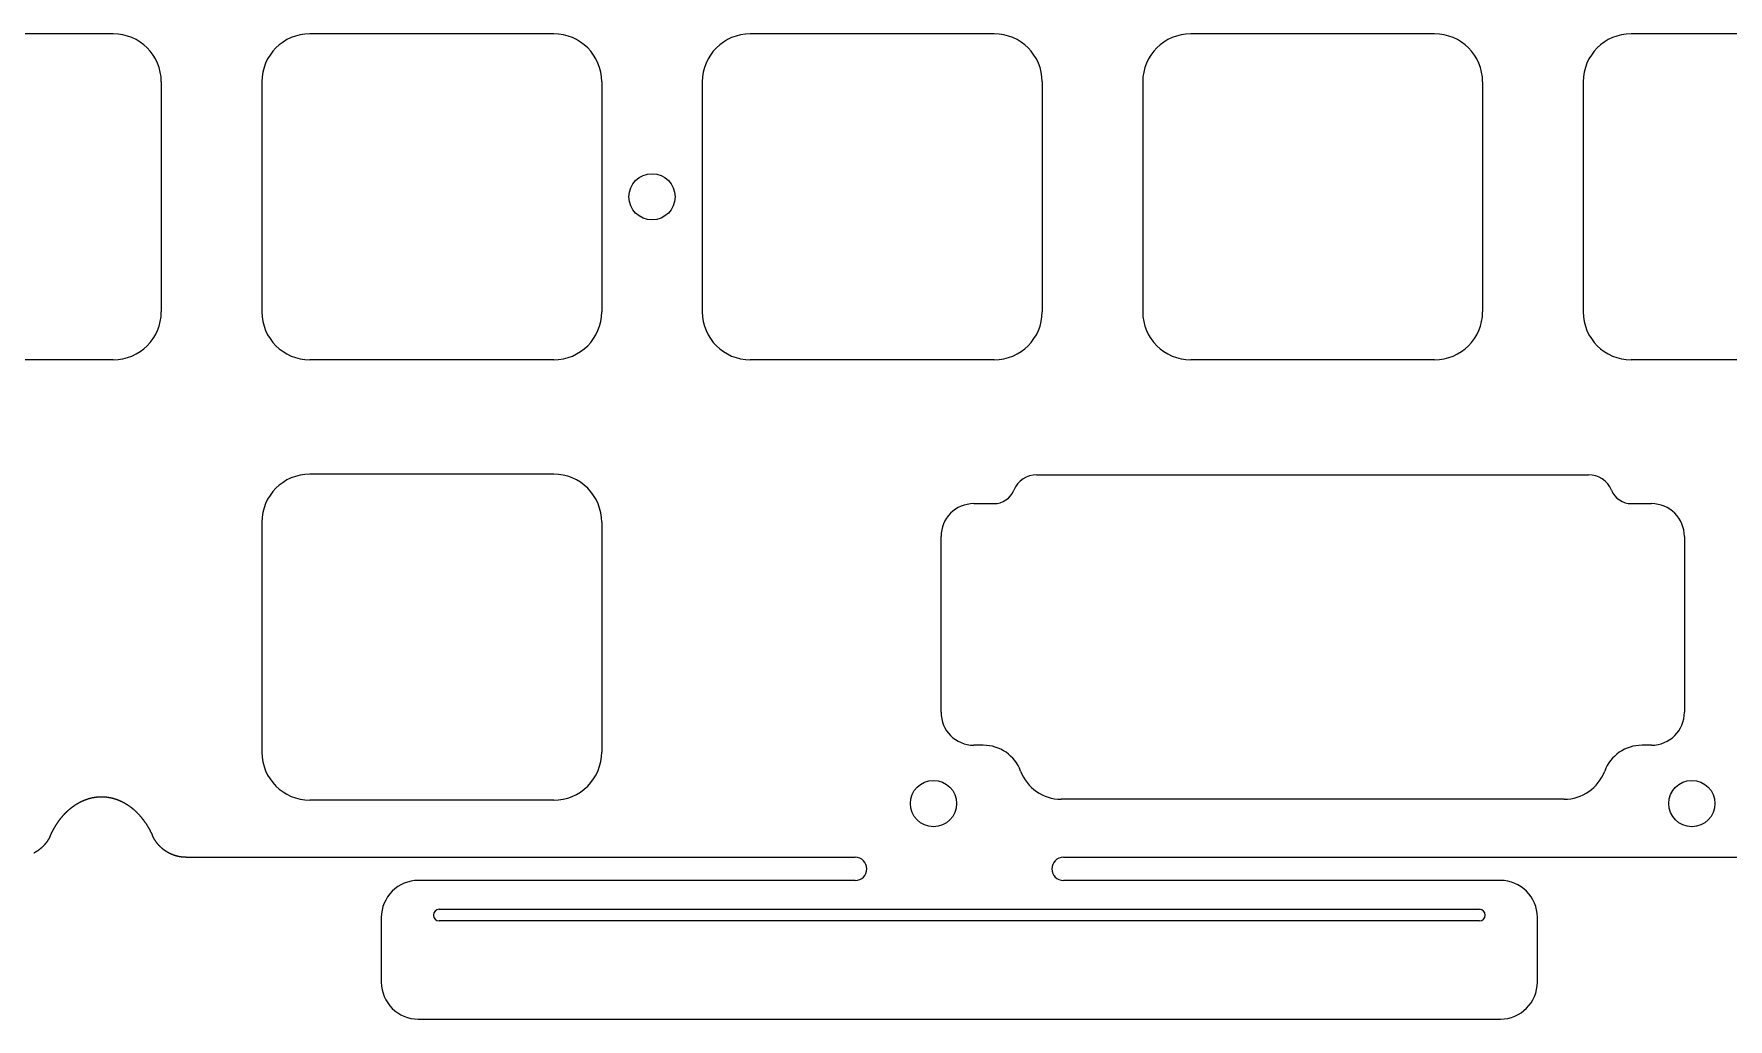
# Model space of a CAD drawing. Header units: millimetres. Extents: x -10 to 276, y -93 to 17.
# Drawn here: x 63.8 to 137, y -92.7 to -50.1 of the extents above; entities that cross this region are included whole.
import ezdxf

# ---------------------------------------------------------------- set-up
doc = ezdxf.new("R2010")
doc.units = ezdxf.units.MM
doc.layers.add('BLACK', color=7, linetype='CONTINUOUS')
doc.layers.add('Edge.Cuts', color=53, linetype='CONTINUOUS')

msp = doc.modelspace()

# ---------------------------------------------------------------- linework, layer by layer
at = {"layer": 'BLACK', "linetype": 'Continuous'}
for p, q in [((67.1875, -50.1), (56.6375, -50.1)), ((86.2375, -50.1), (75.6875, -50.1)), ((105.2875, -50.1), (94.7375, -50.1)), ((124.3375, -50.1), (113.7875, -50.1)), ((143.3875, -50.1), (132.8375, -50.1)), ((69.2625, -52.175), (69.2625, -62.125)), ((73.6125, -52.175), (73.6125, -62.125)), ((88.3125, -52.175), (88.3125, -62.125)), ((92.6625, -52.175), (92.6625, -62.125)), ((107.3625, -52.175), (107.3625, -62.125)), ((111.7125, -52.175), (111.7125, -62.125)), ((126.4125, -52.175), (126.4125, -62.125)), ((130.7625, -52.175), (130.7625, -62.125)), ((67.1875, -64.2), (56.6375, -64.2)), ((86.2375, -64.2), (75.6875, -64.2)), ((105.2875, -64.2), (94.7375, -64.2)), ((124.3375, -64.2), (113.7875, -64.2)), ((143.3875, -64.2), (132.8375, -64.2)), ((65.42447, -83.540159), (65.430125, -83.535933)), ((65.430125, -83.535933), (65.435789, -83.531724)), ((65.435789, -83.531724), (65.441457, -83.527539)), ((65.441457, -83.527539), (65.447133, -83.523372)), ((65.447133, -83.523372), (65.450361, -83.521013)), ((65.450361, -83.521013), (65.456035, -83.516886)), ((65.456035, -83.516886), (65.46172, -83.512776)), ((65.46172, -83.512776), (65.467406, -83.50869)), ((65.467406, -83.50869), (65.473102, -83.504622)), ((65.473102, -83.504622), (65.478799, -83.500577)), ((65.478799, -83.500577), (65.484506, -83.49655)), ((65.484506, -83.49655), (65.490214, -83.492547)), ((65.490214, -83.492547), (65.495932, -83.488561)), ((65.495932, -83.488561), (65.501651, -83.484599)), ((65.501651, -83.484599), (65.507379, -83.480654)), ((65.507379, -83.480654), (65.513109, -83.476734)), ((65.513109, -83.476734), (65.518848, -83.472831)), ((65.518848, -83.472831), (65.524587, -83.468952)), ((65.524587, -83.468952), (65.530337, -83.46509)), ((65.530337, -83.46509), (65.536086, -83.461253)), ((65.536086, -83.461253), (65.541846, -83.457432)), ((65.541846, -83.457432), (65.547605, -83.453636)), ((65.547605, -83.453636), (65.553375, -83.449857)), ((65.553375, -83.449857), (65.559144, -83.446102)), ((65.559144, -83.446102), (65.564924, -83.442365)), ((65.564924, -83.442365), (65.570703, -83.438652)), ((65.570703, -83.438652), (65.576492, -83.434956)), ((65.576492, -83.434956), (65.58228, -83.431284)), ((65.58228, -83.431284), (65.588079, -83.427629)), ((65.588079, -83.427629), (65.593877, -83.423999)), ((65.593877, -83.423999), (65.599685, -83.420386)), ((65.599685, -83.420386), (65.605492, -83.416797)), ((65.605492, -83.416797), (65.611309, -83.413225)), ((65.611309, -83.413225), (65.617125, -83.409678)), ((65.617125, -83.409678), (65.622951, -83.406148)), ((65.622951, -83.406148), (65.628776, -83.402642)), ((65.628776, -83.402642), (65.634611, -83.399153)), ((65.634611, -83.399153), (65.640445, -83.395688)), ((65.640445, -83.395688), (65.646288, -83.392241)), ((65.646288, -83.392241), (65.65213, -83.388818)), ((65.65213, -83.388818), (65.657982, -83.385412)), ((65.657982, -83.385412), (65.663833, -83.382031)), ((65.663833, -83.382031), (65.669694, -83.378666)), ((65.669694, -83.378666), (65.675553, -83.375326)), ((65.675553, -83.375326), (65.681421, -83.372003)), ((65.681421, -83.372003), (65.687289, -83.368704)), ((65.687289, -83.368704), (65.693166, -83.365423)), ((65.693166, -83.365423), (65.699041, -83.362165)), ((65.699041, -83.362165), (65.704926, -83.358925)), ((65.704926, -83.358925), (65.710809, -83.355709)), ((65.710809, -83.355709), (65.716702, -83.35251)), ((65.716702, -83.35251), (65.722593, -83.349335)), ((65.722593, -83.349335), (65.728493, -83.346178)), ((65.728493, -83.346178), (65.734392, -83.343045)), ((65.734392, -83.343045), (65.7403, -83.339929)), ((65.7403, -83.339929), (65.746206, -83.336836)), ((65.746206, -83.336836), (65.752121, -83.333762)), ((65.752121, -83.333762), (65.758035, -83.330711)), ((65.758035, -83.330711), (65.763958, -83.327678)), ((65.763958, -83.327678), (65.769879, -83.324668)), ((65.769879, -83.324668), (65.775809, -83.321676)), ((65.775809, -83.321676), (65.781737, -83.318708)), ((65.781737, -83.318708), (65.787674, -83.315757)), ((65.787674, -83.315757), (65.793609, -83.31283)), ((65.793609, -83.31283), (65.799553, -83.309921)), ((65.799553, -83.309921), (65.805495, -83.307034)), ((65.805495, -83.307034), (65.811446, -83.304166)), ((65.811446, -83.304166), (65.817395, -83.301321)), ((65.817395, -83.301321), (65.823353, -83.298495)), ((65.823353, -83.298495), (65.829309, -83.295691)), ((65.829309, -83.295691), (65.835273, -83.292905)), ((65.835273, -83.292905), (65.841235, -83.290142)), ((65.841235, -83.290142), (65.847206, -83.287398)), ((65.847206, -83.287398), (65.853175, -83.284676)), ((65.853175, -83.284676), (65.859152, -83.281973)), ((65.859152, -83.281973), (65.865128, -83.279292)), ((65.865128, -83.279292), (65.871111, -83.27663)), ((65.871111, -83.27663), (65.877093, -83.27399)), ((65.877093, -83.27399), (65.883083, -83.271369)), ((65.883083, -83.271369), (65.889071, -83.26877)), ((65.889071, -83.26877), (65.895067, -83.26619)), ((65.895067, -83.26619), (65.901061, -83.263632)), ((65.901061, -83.263632), (65.907063, -83.261093)), ((65.907063, -83.261093), (65.913063, -83.258576)), ((65.913063, -83.258576), (65.919071, -83.256078)), ((65.919071, -83.256078), (65.925077, -83.253602)), ((65.925077, -83.253602), (65.931091, -83.251144)), ((65.931091, -83.251144), (65.937103, -83.248709)), ((65.937103, -83.248709), (65.943123, -83.246293)), ((65.943123, -83.246293), (65.949141, -83.243899)), ((65.949141, -83.243899), (65.955166, -83.241523)), ((65.955166, -83.241523), (65.96119, -83.239169)), ((65.96119, -83.239169), (65.967221, -83.236835)), ((65.967221, -83.236835), (65.97325, -83.234522)), ((65.97325, -83.234522), (65.979287, -83.232228)), ((65.979287, -83.232228), (65.985322, -83.229956)), ((65.985322, -83.229956), (65.991364, -83.227703)), ((65.991364, -83.227703), (65.997404, -83.225471)), ((65.997404, -83.225471), (66.003452, -83.223259)), ((66.003452, -83.223259), (66.009497, -83.221068)), ((66.009497, -83.221068), (66.01555, -83.218896)), ((66.01555, -83.218896), (66.021601, -83.216746)), ((66.021601, -83.216746), (66.02766, -83.214615)), ((66.02766, -83.214615), (66.033716, -83.212506)), ((66.033716, -83.212506), (66.03978, -83.210415)), ((66.03978, -83.210415), (66.045841, -83.208346)), ((66.045841, -83.208346), (66.05191, -83.206296)), ((66.05191, -83.206296), (66.057977, -83.204268)), ((66.057977, -83.204268), (66.064051, -83.202259)), ((66.064051, -83.202259), (66.070122, -83.200271)), ((66.070122, -83.200271), (66.076201, -83.198302)), ((66.076201, -83.198302), (66.082278, -83.196354)), ((66.082278, -83.196354), (66.088362, -83.194426)), ((66.088362, -83.194426), (66.094444, -83.192519)), ((66.094444, -83.192519), (66.100533, -83.190631)), ((66.100533, -83.190631), (66.106619, -83.188765)), ((66.106619, -83.188765), (66.112713, -83.186917)), ((66.112713, -83.186917), (66.118805, -83.185091)), ((66.118805, -83.185091), (66.124903, -83.183283)), ((66.124903, -83.183283), (66.131, -83.181498)), ((66.131, -83.181498), (66.137103, -83.179731)), ((66.137103, -83.179731), (66.143204, -83.177985)), ((66.143204, -83.177985), (66.149312, -83.176259)), ((66.149312, -83.176259), (66.155418, -83.174554)), ((66.155418, -83.174554), (66.161531, -83.172867)), ((66.161531, -83.172867), (66.167642, -83.171202)), ((66.167642, -83.171202), (66.173759, -83.169556)), ((66.173759, -83.169556), (66.179875, -83.167931)), ((66.179875, -83.167931), (66.185997, -83.166326)), ((66.185997, -83.166326), (66.192117, -83.164741)), ((66.192117, -83.164741), (66.198243, -83.163176)), ((66.198243, -83.163176), (66.204368, -83.161631)), ((66.204368, -83.161631), (66.210499, -83.160106)), ((66.210499, -83.160106), (66.221377, -83.15745)), ((66.221377, -83.15745), (66.2275, -83.155984)), ((66.2275, -83.155984), (66.233625, -83.154538)), ((66.233625, -83.154538), (66.239751, -83.153112)), ((66.239751, -83.153112), (66.24588, -83.151706)), ((66.24588, -83.151706), (66.252009, -83.15032)), ((66.252009, -83.15032), (66.258141, -83.148955)), ((66.258141, -83.148955), (66.264273, -83.147609)), ((66.264273, -83.147609), (66.270408, -83.146284)), ((66.270408, -83.146284), (66.276544, -83.144979)), ((66.276544, -83.144979), (66.282682, -83.143694)), ((66.282682, -83.143694), (66.28882, -83.142429)), ((66.28882, -83.142429), (66.294961, -83.141184)), ((66.294961, -83.141184), (66.301103, -83.13996)), ((66.301103, -83.13996), (66.307246, -83.138755)), ((66.307246, -83.138755), (66.31339, -83.137571)), ((66.31339, -83.137571), (66.319537, -83.136406)), ((66.319537, -83.136406), (66.325683, -83.135262)), ((66.325683, -83.135262), (66.331832, -83.134138)), ((66.331832, -83.134138), (66.337982, -83.133034)), ((66.337982, -83.133034), (66.344133, -83.13195)), ((66.344133, -83.13195), (66.350285, -83.130887)), ((66.350285, -83.130887), (66.356439, -83.129843)), ((66.356439, -83.129843), (66.362593, -83.128819)), ((66.362593, -83.128819), (66.368749, -83.127816)), ((66.368749, -83.127816), (66.374906, -83.126832)), ((66.374906, -83.126832), (66.381064, -83.125869)), ((66.381064, -83.125869), (66.387223, -83.124926)), ((66.387223, -83.124926), (66.393383, -83.124002)), ((66.393383, -83.124002), (66.399544, -83.123099)), ((66.399544, -83.123099), (66.405706, -83.122216)), ((66.405706, -83.122216), (66.411869, -83.121353)), ((66.411869, -83.121353), (66.418034, -83.12051)), ((66.418034, -83.12051), (66.424198, -83.119687)), ((66.424198, -83.119687), (66.430364, -83.118885)), ((66.430364, -83.118885), (66.436531, -83.118102)), ((66.436531, -83.118102), (66.442699, -83.117339)), ((66.442699, -83.117339), (66.448867, -83.116597)), ((66.448867, -83.116597), (66.455037, -83.115874)), ((66.455037, -83.115874), (66.461207, -83.115171)), ((66.461207, -83.115171), (66.467378, -83.114489)), ((66.467378, -83.114489), (66.473549, -83.113826)), ((66.473549, -83.113826), (66.479722, -83.113184)), ((66.479722, -83.113184), (66.485895, -83.112561)), ((66.485895, -83.112561), (66.492069, -83.111959)), ((66.492069, -83.111959), (66.498243, -83.111377)), ((66.498243, -83.111377), (66.504418, -83.110814)), ((66.504418, -83.110814), (66.510593, -83.110272)), ((66.510593, -83.110272), (66.51677, -83.10975)), ((66.51677, -83.10975), (66.522946, -83.109248)), ((66.522946, -83.109248), (66.529124, -83.108765)), ((66.529124, -83.108765), (66.535301, -83.108303)), ((66.535301, -83.108303), (66.54148, -83.107861)), ((66.54148, -83.107861), (66.547659, -83.107439)), ((66.547659, -83.107439), (66.553838, -83.107037)), ((66.553838, -83.107037), (66.560017, -83.106655)), ((66.560017, -83.106655), (66.566198, -83.106293)), ((66.566198, -83.106293), (66.572378, -83.105951)), ((66.572378, -83.105951), (66.578559, -83.105628)), ((66.578559, -83.105628), (66.58474, -83.105326)), ((66.58474, -83.105326), (66.590922, -83.105044)), ((66.590922, -83.105044), (66.597103, -83.104782)), ((66.597103, -83.104782), (66.603285, -83.10454)), ((66.603285, -83.10454), (66.609468, -83.104318)), ((66.609468, -83.104318), (66.61565, -83.104116)), ((66.61565, -83.104116), (66.621833, -83.103934)), ((66.621833, -83.103934), (66.628016, -83.103772)), ((66.628016, -83.103772), (66.634199, -83.10363)), ((66.634199, -83.10363), (66.640382, -83.103508)), ((66.640382, -83.103508), (66.646565, -83.103406)), ((66.646565, -83.103406), (66.652749, -83.103324)), ((66.652749, -83.103324), (66.658932, -83.103262)), ((66.658932, -83.103262), (66.665116, -83.10322)), ((66.665116, -83.10322), (66.671299, -83.103198)), ((66.671299, -83.103198), (66.677483, -83.103196)), ((66.677483, -83.103196), (66.683666, -83.103214)), ((66.683666, -83.103214), (66.68985, -83.103252)), ((66.68985, -83.103252), (66.696033, -83.10331)), ((66.696033, -83.10331), (66.702216, -83.103389)), ((66.702216, -83.103389), (66.708399, -83.103487)), ((66.708399, -83.103487), (66.714582, -83.103605)), ((66.714582, -83.103605), (66.720765, -83.103743)), ((66.720765, -83.103743), (66.726948, -83.103901)), ((66.726948, -83.103901), (66.73313, -83.104079)), ((66.73313, -83.104079), (66.739313, -83.104277)), ((66.739313, -83.104277), (66.745495, -83.104495)), ((66.745495, -83.104495), (66.751677, -83.104733)), ((66.751677, -83.104733), (66.757858, -83.104991)), ((66.757858, -83.104991), (66.76404, -83.105269)), ((66.76404, -83.105269), (66.770221, -83.105567)), ((66.770221, -83.105567), (66.776401, -83.105885)), ((66.776401, -83.105885), (66.782581, -83.106224)), ((66.782581, -83.106224), (66.788761, -83.106582)), ((66.788761, -83.106582), (66.794941, -83.10696)), ((66.794941, -83.10696), (66.80112, -83.107358)), ((66.80112, -83.107358), (66.807298, -83.107776)), ((66.807298, -83.107776), (66.813476, -83.108214)), ((66.813476, -83.108214), (66.819654, -83.108673)), ((66.819654, -83.108673), (66.825831, -83.109151)), ((66.825831, -83.109151), (66.832007, -83.109649)), ((66.832007, -83.109649), (66.838183, -83.110167)), ((66.838183, -83.110167), (66.844359, -83.110706)), ((66.844359, -83.110706), (66.850534, -83.111264)), ((66.850534, -83.111264), (66.856708, -83.111842)), ((66.856708, -83.111842), (66.862881, -83.112441)), ((66.862881, -83.112441), (66.869054, -83.113059)), ((66.869054, -83.113059), (66.875226, -83.113698)), ((66.875226, -83.113698), (66.881397, -83.114356)), ((66.881397, -83.114356), (66.887568, -83.115035)), ((66.887568, -83.115035), (66.893738, -83.115733)), ((66.893738, -83.115733), (66.899907, -83.116452)), ((66.899907, -83.116452), (66.906076, -83.11719)), ((66.906076, -83.11719), (66.912243, -83.117949)), ((66.912243, -83.117949), (66.91841, -83.118728)), ((66.91841, -83.118728), (66.924576, -83.119527)), ((66.924576, -83.119527), (66.930741, -83.120346)), ((66.930741, -83.120346), (66.936905, -83.121185)), ((66.936905, -83.121185), (66.943068, -83.122044)), ((66.943068, -83.122044), (66.94923, -83.122923)), ((66.94923, -83.122923), (66.955392, -83.123822)), ((66.955392, -83.123822), (66.961552, -83.124741)), ((66.961552, -83.124741), (66.967711, -83.12568)), ((66.967711, -83.12568), (66.973869, -83.12664)), ((66.973869, -83.12664), (66.982942, -83.12809)), ((66.982942, -83.12809), (66.995253, -83.130128)), ((66.995253, -83.130128), (67.007559, -83.132247)), ((67.007559, -83.132247), (67.019857, -83.134445)), ((67.019857, -83.134445), (67.032149, -83.136723)), ((67.032149, -83.136723), (67.044435, -83.139082)), ((67.044435, -83.139082), (67.056714, -83.14152)), ((67.056714, -83.14152), (67.068986, -83.144039)), ((67.068986, -83.144039), (67.081251, -83.146638)), ((67.081251, -83.146638), (67.093509, -83.149317)), ((67.093509, -83.149317), (67.105761, -83.152076)), ((67.105761, -83.152076), (67.118004, -83.154916)), ((67.118004, -83.154916), (67.130241, -83.157836)), ((67.130241, -83.157836), (67.14247, -83.160836)), ((67.14247, -83.160836), (67.154692, -83.163917)), ((67.154692, -83.163917), (67.166906, -83.167079)), ((67.166906, -83.167079), (67.179112, -83.170321)), ((67.179112, -83.170321), (67.19131, -83.173643)), ((67.19131, -83.173643), (67.2035, -83.177046)), ((67.2035, -83.177046), (67.215682, -83.18053)), ((67.215682, -83.18053), (67.227855, -83.184095)), ((67.227855, -83.184095), (67.24002, -83.18774)), ((67.24002, -83.18774), (67.252176, -83.191467)), ((67.252176, -83.191467), (67.264324, -83.195274)), ((67.264324, -83.195274), (67.276462, -83.199162)), ((67.276462, -83.199162), (67.288591, -83.203131)), ((67.288591, -83.203131), (67.300711, -83.207181)), ((67.300711, -83.207181), (67.312822, -83.211313)), ((67.312822, -83.211313), (67.324923, -83.215525)), ((67.324923, -83.215525), (67.337014, -83.219819)), ((67.337014, -83.219819), (67.349094, -83.224194)), ((67.349094, -83.224194), (67.361165, -83.22865)), ((67.361165, -83.22865), (67.373225, -83.233188)), ((67.373225, -83.233188), (67.385275, -83.237807)), ((67.385275, -83.237807), (67.397314, -83.242508)), ((67.397314, -83.242508), (67.409342, -83.24729)), ((67.409342, -83.24729), (67.421358, -83.252154)), ((67.421358, -83.252154), (67.433363, -83.257099)), ((67.433363, -83.257099), (67.445357, -83.262126)), ((67.445357, -83.262126), (67.457338, -83.267235)), ((67.457338, -83.267235), (67.469308, -83.272425)), ((67.469308, -83.272425), (67.481265, -83.277698)), ((67.481265, -83.277698), (67.493209, -83.283052)), ((67.493209, -83.283052), (67.505141, -83.288488)), ((67.505141, -83.288488), (67.517059, -83.294005)), ((67.517059, -83.294005), (67.528964, -83.299605)), ((67.528964, -83.299605), (67.540856, -83.305287)), ((67.540856, -83.305287), (67.552733, -83.311051)), ((67.552733, -83.311051), (67.564597, -83.316896)), ((67.564597, -83.316896), (67.576446, -83.322824)), ((67.576446, -83.322824), (67.588281, -83.328834)), ((67.588281, -83.328834), (67.6001, -83.334926)), ((67.6001, -83.334926), (67.611904, -83.3411)), ((67.611904, -83.3411), (67.623693, -83.347356)), ((67.623693, -83.347356), (67.635466, -83.353694)), ((67.635466, -83.353694), (67.647222, -83.360114)), ((67.647222, -83.360114), (67.658963, -83.366617)), ((67.658963, -83.366617), (67.670686, -83.373201)), ((67.670686, -83.373201), (67.682393, -83.379868)), ((67.682393, -83.379868), (67.694082, -83.386617)), ((67.694082, -83.386617), (67.701855, -83.391156)), ((67.701855, -83.391156), (67.713529, -83.39805)), ((67.713529, -83.39805), (67.725182, -83.405025)), ((67.725182, -83.405025), (67.736816, -83.412081)), ((67.736816, -83.412081), (67.748429, -83.419218)), ((67.748429, -83.419218), (67.760022, -83.426437)), ((67.760022, -83.426437), (67.771594, -83.433736)), ((67.771594, -83.433736), (67.783145, -83.441118)), ((67.783145, -83.441118), (67.794676, -83.44858)), ((67.794676, -83.44858), (67.806186, -83.456125)), ((67.806186, -83.456125), (67.817674, -83.463751)), ((67.817674, -83.463751), (67.829142, -83.471459)), ((67.829142, -83.471459), (67.840588, -83.479248)), ((67.840588, -83.479248), (67.852012, -83.48712)), ((67.852012, -83.48712), (67.863415, -83.495074)), ((67.863415, -83.495074), (67.874795, -83.50311)), ((67.874795, -83.50311), (67.886154, -83.511228)), ((67.886154, -83.511228), (67.89749, -83.519428)), ((67.89749, -83.519428), (67.908804, -83.527711)), ((67.908804, -83.527711), (67.920095, -83.536076)), ((67.920095, -83.536076), (67.931363, -83.544524)), ((64.744131, -84.277697), (64.748678, -84.27079)), ((64.748678, -84.27079), (64.753238, -84.2639)), ((64.753238, -84.2639), (64.757808, -84.257032)), ((64.757808, -84.257032), (64.762389, -84.250182)), ((64.762389, -84.250182), (64.76698, -84.243354)), ((64.76698, -84.243354), (64.771584, -84.236543)), ((64.771584, -84.236543), (64.776197, -84.229753)), ((64.776197, -84.229753), (64.780822, -84.222982)), ((64.780822, -84.222982), (64.785456, -84.216232)), ((64.785456, -84.216232), (64.790103, -84.2095)), ((64.790103, -84.2095), (64.794758, -84.20279)), ((64.794758, -84.20279), (64.799426, -84.196098)), ((64.799426, -84.196098), (64.804103, -84.189427)), ((64.804103, -84.189427), (64.808792, -84.182774)), ((64.808792, -84.182774), (64.81349, -84.176144)), ((64.81349, -84.176144), (64.818199, -84.169531)), ((64.818199, -84.169531), (64.822918, -84.16294)), ((64.822918, -84.16294), (64.827649, -84.156366)), ((64.827649, -84.156366), (64.832388, -84.149815)), ((64.832388, -84.149815), (64.837139, -84.143282)), ((64.837139, -84.143282), (64.841899, -84.13677)), ((64.841899, -84.13677), (64.84667, -84.130277)), ((64.84667, -84.130277), (64.85145, -84.123806)), ((64.85145, -84.123806), (64.856242, -84.117352)), ((64.856242, -84.117352), (64.861042, -84.110921)), ((64.861042, -84.110921), (64.865854, -84.104507)), ((64.865854, -84.104507), (64.870674, -84.098116)), ((64.870674, -84.098116), (64.875506, -84.091742)), ((64.875506, -84.091742), (64.880346, -84.085391)), ((64.880346, -84.085391), (64.885198, -84.079058)), ((64.885198, -84.079058), (64.890057, -84.072747)), ((64.890057, -84.072747), (64.894928, -84.066454)), ((64.894928, -84.066454), (64.899808, -84.060183)), ((64.899808, -84.060183), (64.904698, -84.05393)), ((64.904698, -84.05393), (64.909597, -84.047699)), ((64.909597, -84.047699), (64.914506, -84.041487)), ((64.914506, -84.041487), (64.919424, -84.035297)), ((64.919424, -84.035297), (64.924353, -84.029124)), ((64.924353, -84.029124), (64.929289, -84.022975)), ((64.929289, -84.022975), (64.934237, -84.016843)), ((64.934237, -84.016843), (64.939192, -84.010733)), ((64.939192, -84.010733), (64.944159, -84.004642)), ((64.944159, -84.004642), (64.949133, -83.998573)), ((64.949133, -83.998573), (64.954118, -83.992522)), ((64.954118, -83.992522), (64.959111, -83.986493)), ((64.959111, -83.986493), (64.964114, -83.980483)), ((64.964114, -83.980483), (64.969125, -83.974495)), ((64.969125, -83.974495), (64.974147, -83.968525)), ((64.974147, -83.968525), (64.979176, -83.962578)), ((64.979176, -83.962578), (64.984216, -83.956648)), ((64.984216, -83.956648), (64.989263, -83.950742)), ((64.989263, -83.950742), (64.994321, -83.944853)), ((64.994321, -83.944853), (64.999386, -83.938987)), ((64.999386, -83.938987), (65.004461, -83.933139)), ((65.004461, -83.933139), (65.009544, -83.927313)), ((65.009544, -83.927313), (65.014637, -83.921506)), ((65.014637, -83.921506), (65.019737, -83.915721)), ((65.019737, -83.915721), (65.024848, -83.909955)), ((65.024848, -83.909955), (65.029966, -83.904211)), ((65.029966, -83.904211), (65.035094, -83.898485)), ((65.035094, -83.898485), (65.040228, -83.892782)), ((65.040228, -83.892782), (65.045374, -83.887097)), ((65.045374, -83.887097), (65.050525, -83.881434)), ((65.050525, -83.881434), (65.055688, -83.87579)), ((65.055688, -83.87579), (65.060856, -83.870169)), ((65.060856, -83.870169), (65.066035, -83.864565)), ((65.066035, -83.864565), (65.07122, -83.858985)), ((65.07122, -83.858985), (65.076416, -83.853422)), ((65.076416, -83.853422), (65.081618, -83.847882)), ((65.081618, -83.847882), (65.08683, -83.842361)), ((65.08683, -83.842361), (65.092049, -83.836862)), ((65.092049, -83.836862), (65.097277, -83.831381)), ((65.097277, -83.831381), (65.102512, -83.825923)), ((65.102512, -83.825923), (65.107757, -83.820484)), ((65.107757, -83.820484), (65.113007, -83.815067)), ((65.113007, -83.815067), (65.118268, -83.809668)), ((65.118268, -83.809668), (65.123535, -83.804292)), ((65.123535, -83.804292), (65.128812, -83.798934)), ((65.128812, -83.798934), (65.134094, -83.793599)), ((65.134094, -83.793599), (65.139387, -83.788282)), ((65.139387, -83.788282), (65.144685, -83.782988)), ((65.144685, -83.782988), (65.149993, -83.777712)), ((65.149993, -83.777712), (65.155307, -83.772459)), ((65.155307, -83.772459), (65.16063, -83.767225)), ((65.16063, -83.767225), (65.165959, -83.762013)), ((65.165959, -83.762013), (65.171298, -83.756819)), ((65.171298, -83.756819), (65.176643, -83.751648)), ((65.176643, -83.751648), (65.181997, -83.746495)), ((65.181997, -83.746495), (65.187356, -83.741365)), ((65.187356, -83.741365), (65.192725, -83.736254)), ((65.192725, -83.736254), (65.198099, -83.731165)), ((65.198099, -83.731165), (65.203483, -83.726094)), ((65.203483, -83.726094), (65.208872, -83.721047)), ((65.208872, -83.721047), (65.214271, -83.716017)), ((65.214271, -83.716017), (65.219675, -83.71101)), ((65.219675, -83.71101), (65.225088, -83.706022)), ((65.225088, -83.706022), (65.230506, -83.701056)), ((65.230506, -83.701056), (65.235934, -83.696109)), ((65.235934, -83.696109), (65.241366, -83.691184)), ((65.241366, -83.691184), (65.246808, -83.686278)), ((65.246808, -83.686278), (65.252255, -83.681395)), ((65.252255, -83.681395), (65.257711, -83.67653)), ((65.257711, -83.67653), (65.263172, -83.671687)), ((65.263172, -83.671687), (65.268642, -83.666863)), ((65.268642, -83.666863), (65.274117, -83.662062)), ((65.274117, -83.662062), (65.2796, -83.657279)), ((65.2796, -83.657279), (65.285089, -83.652519)), ((65.285089, -83.652519), (65.290587, -83.647777)), ((65.290587, -83.647777), (65.296089, -83.643058)), ((65.296089, -83.643058), (65.3016, -83.638357)), ((65.3016, -83.638357), (65.307116, -83.633679)), ((65.307116, -83.633679), (65.312641, -83.629019)), ((65.312641, -83.629019), (65.31817, -83.624382)), ((65.31817, -83.624382), (65.323708, -83.619764)), ((65.323708, -83.619764), (65.32925, -83.615168)), ((65.32925, -83.615168), (65.334801, -83.610591)), ((65.334801, -83.610591), (65.340357, -83.606036)), ((65.340357, -83.606036), (65.345921, -83.601499)), ((65.345921, -83.601499), (65.351489, -83.596985)), ((65.351489, -83.596985), (65.357066, -83.59249)), ((65.357066, -83.59249), (65.362648, -83.588017)), ((65.362648, -83.588017), (65.368238, -83.583563)), ((65.368238, -83.583563), (65.373832, -83.579131)), ((65.373832, -83.579131), (65.379434, -83.574718)), ((65.379434, -83.574718), (65.385041, -83.570328)), ((65.385041, -83.570328), (65.390656, -83.565955)), ((65.390656, -83.565955), (65.396275, -83.561606)), ((65.396275, -83.561606), (65.401903, -83.557275)), ((65.401903, -83.557275), (65.407534, -83.552966)), ((65.407534, -83.552966), (65.413174, -83.548676)), ((65.413174, -83.548676), (65.418818, -83.544408)), ((65.418818, -83.544408), (65.42447, -83.540159)), ((67.931363, -83.544524), (67.942608, -83.553054)), ((67.942608, -83.553054), (67.95383, -83.561667)), ((67.95383, -83.561667), (67.965028, -83.570363)), ((67.965028, -83.570363), (67.976202, -83.579141)), ((67.976202, -83.579141), (67.987353, -83.588002)), ((67.987353, -83.588002), (67.998479, -83.596946)), ((67.998479, -83.596946), (68.009581, -83.605973)), ((68.009581, -83.605973), (68.020658, -83.615082)), ((68.020658, -83.615082), (68.03171, -83.624275)), ((68.03171, -83.624275), (68.042737, -83.63355)), ((68.042737, -83.63355), (68.053738, -83.642909)), ((68.053738, -83.642909), (68.064714, -83.65235)), ((68.064714, -83.65235), (68.075663, -83.661875)), ((68.075663, -83.661875), (68.086586, -83.671482)), ((68.086586, -83.671482), (68.097483, -83.681173)), ((68.097483, -83.681173), (68.108353, -83.690946)), ((68.108353, -83.690946), (68.119195, -83.700803)), ((68.119195, -83.700803), (68.13001, -83.710742)), ((68.13001, -83.710742), (68.140797, -83.720765)), ((68.140797, -83.720765), (68.151556, -83.73087)), ((68.151556, -83.73087), (68.162287, -83.741058)), ((68.162287, -83.741058), (68.172988, -83.751329)), ((68.172988, -83.751329), (68.183661, -83.761683)), ((68.183661, -83.761683), (68.194304, -83.77212)), ((68.194304, -83.77212), (68.204917, -83.782639)), ((68.204917, -83.782639), (68.2155, -83.793241)), ((68.2155, -83.793241), (68.226053, -83.803926)), ((68.226053, -83.803926), (68.236575, -83.814693)), ((68.236575, -83.814693), (68.247065, -83.825542)), ((68.247065, -83.825542), (68.257524, -83.836473)), ((68.257524, -83.836473), (68.26795, -83.847487)), ((68.26795, -83.847487), (68.278345, -83.858582)), ((68.278345, -83.858582), (68.288706, -83.86976)), ((68.288706, -83.86976), (68.299034, -83.881019)), ((68.299034, -83.881019), (68.309328, -83.892359)), ((68.309328, -83.892359), (68.319589, -83.903781)), ((68.319589, -83.903781), (68.329815, -83.915284)), ((68.329815, -83.915284), (68.340006, -83.926868)), ((68.340006, -83.926868), (68.350161, -83.938533)), ((68.350161, -83.938533), (68.360281, -83.950278)), ((68.360281, -83.950278), (68.370365, -83.962104)), ((68.370365, -83.962104), (68.380412, -83.97401)), ((68.380412, -83.97401), (68.390421, -83.985996)), ((68.390421, -83.985996), (68.397868, -83.994994)), ((68.397868, -83.994994), (68.407825, -84.007135)), ((68.407825, -84.007135), (68.417743, -84.019355)), ((68.417743, -84.019355), (68.427622, -84.031652)), ((68.427622, -84.031652), (68.437461, -84.044027)), ((68.437461, -84.044027), (68.447259, -84.056481)), ((68.447259, -84.056481), (68.457017, -84.069012)), ((68.457017, -84.069012), (68.466735, -84.081621)), ((68.466735, -84.081621), (68.476411, -84.094308)), ((68.476411, -84.094308), (68.486047, -84.107073)), ((68.486047, -84.107073), (68.495641, -84.119916)), ((68.495641, -84.119916), (68.505193, -84.132836)), ((68.505193, -84.132836), (68.514704, -84.145834)), ((68.514704, -84.145834), (68.524172, -84.15891)), ((68.524172, -84.15891), (68.533598, -84.172063)), ((68.533598, -84.172063), (68.54298, -84.185294)), ((68.54298, -84.185294), (68.55232, -84.198602)), ((68.55232, -84.198602), (68.561616, -84.211987)), ((68.561616, -84.211987), (68.570869, -84.225449)), ((68.570869, -84.225449), (68.580077, -84.238989)), ((68.580077, -84.238989), (68.589241, -84.252605)), ((68.589241, -84.252605), (68.598361, -84.266298)), ((68.598361, -84.266298), (68.607435, -84.280067)), ((64.347368, -85.001832), (64.341135, -85.011274)), ((64.353535, -84.992347), (64.347368, -85.001832)), ((64.359634, -84.982819), (64.353535, -84.992347)), ((64.365666, -84.973248), (64.359634, -84.982819)), ((64.37163, -84.963634), (64.365666, -84.973248)), ((64.377525, -84.953979), (64.37163, -84.963634)), ((64.383352, -84.944282), (64.377525, -84.953979)), ((64.389111, -84.934544), (64.383352, -84.944282)), ((64.3948, -84.924766), (64.389111, -84.934544)), ((64.40042, -84.914949), (64.3948, -84.924766)), ((64.40597, -84.905091), (64.40042, -84.914949)), ((64.411451, -84.895195), (64.40597, -84.905091)), ((64.416861, -84.885261), (64.411451, -84.895195)), ((64.422201, -84.875288), (64.416861, -84.885261)), ((64.42747, -84.865279), (64.422201, -84.875288)), ((64.432668, -84.855232), (64.42747, -84.865279)), ((64.437796, -84.845149), (64.432668, -84.855232)), ((64.442851, -84.83503), (64.437796, -84.845149)), ((64.447835, -84.824875), (64.442851, -84.83503)), ((64.452747, -84.814685), (64.447835, -84.824875)), ((64.457587, -84.804461), (64.452747, -84.814685)), ((64.462354, -84.794203), (64.457587, -84.804461)), ((64.467049, -84.783912), (64.462354, -84.794203)), ((64.467049, -84.783912), (64.470725, -84.775802)), ((64.470725, -84.775802), (64.474417, -84.767705)), ((64.474417, -84.767705), (64.478122, -84.759628)), ((64.478122, -84.759628), (64.481843, -84.751564)), ((64.481843, -84.751564), (64.485577, -84.74352)), ((64.485577, -84.74352), (64.489327, -84.73549)), ((64.489327, -84.73549), (64.493089, -84.72748)), ((64.493089, -84.72748), (64.496867, -84.719484)), ((64.496867, -84.719484), (64.500657, -84.711508)), ((64.500657, -84.711508), (64.504463, -84.703545)), ((64.504463, -84.703545), (64.508282, -84.695603)), ((64.508282, -84.695603), (64.512116, -84.687675)), ((64.512116, -84.687675), (64.515962, -84.679767)), ((64.515962, -84.679767), (64.519824, -84.671873)), ((64.519824, -84.671873), (64.523698, -84.663999)), ((64.523698, -84.663999), (64.527588, -84.656139)), ((64.527588, -84.656139), (64.53149, -84.648301)), ((64.53149, -84.648301), (64.535407, -84.640476)), ((64.535407, -84.640476), (64.539336, -84.632671)), ((64.539336, -84.632671), (64.543281, -84.624881)), ((64.543281, -84.624881), (64.547237, -84.617112)), ((64.547237, -84.617112), (64.551209, -84.609356)), ((64.551209, -84.609356), (64.555192, -84.601622)), ((64.555192, -84.601622), (64.559191, -84.593902)), ((64.559191, -84.593902), (64.563201, -84.586203)), ((64.563201, -84.586203), (64.567226, -84.578518)), ((64.567226, -84.578518), (64.571263, -84.570855)), ((64.571263, -84.570855), (64.575315, -84.563205)), ((64.575315, -84.563205), (64.579378, -84.555577)), ((64.579378, -84.555577), (64.583457, -84.547963)), ((64.583457, -84.547963), (64.587547, -84.540371)), ((64.587547, -84.540371), (64.591651, -84.532792)), ((64.591651, -84.532792), (64.595767, -84.525236)), ((64.595767, -84.525236), (64.599898, -84.517693)), ((64.599898, -84.517693), (64.604039, -84.510173)), ((64.604039, -84.510173), (64.608196, -84.502666)), ((64.608196, -84.502666), (64.612364, -84.495182)), ((64.612364, -84.495182), (64.616546, -84.487712)), ((64.616546, -84.487712), (64.620739, -84.480263)), ((64.620739, -84.480263), (64.624947, -84.472829)), ((64.624947, -84.472829), (64.629165, -84.465418)), ((64.629165, -84.465418), (64.633399, -84.45802)), ((64.633399, -84.45802), (64.637642, -84.450645)), ((64.637642, -84.450645), (64.641901, -84.443284)), ((64.641901, -84.443284), (64.646169, -84.435945)), ((64.646169, -84.435945), (64.650453, -84.428621)), ((64.650453, -84.428621), (64.654746, -84.421319)), ((64.654746, -84.421319), (64.659055, -84.414032)), ((64.659055, -84.414032), (64.663373, -84.406767)), ((64.663373, -84.406767), (64.667706, -84.399516)), ((64.667706, -84.399516), (64.672049, -84.392288)), ((64.672049, -84.392288), (64.676406, -84.385075)), ((64.676406, -84.385075), (64.680773, -84.377884)), ((64.680773, -84.377884), (64.685155, -84.370708)), ((64.685155, -84.370708), (64.69043, -84.362119)), ((64.69043, -84.362119), (64.694842, -84.354978)), ((64.694842, -84.354978), (64.699266, -84.347854)), ((64.699266, -84.347854), (64.703701, -84.340752)), ((64.703701, -84.340752), (64.708149, -84.333667)), ((64.708149, -84.333667), (64.712606, -84.326603)), ((64.712606, -84.326603), (64.717077, -84.319557)), ((64.717077, -84.319557), (64.721557, -84.312533)), ((64.721557, -84.312533), (64.72605, -84.305526)), ((64.72605, -84.305526), (64.730553, -84.29854)), ((64.730553, -84.29854), (64.735068, -84.291572)), ((64.735068, -84.291572), (64.739593, -84.284626)), ((64.739593, -84.284626), (64.744131, -84.277697)), ((68.607435, -84.280067), (68.616465, -84.293913)), ((68.616465, -84.293913), (68.625448, -84.307836)), ((68.625448, -84.307836), (68.634386, -84.321834)), ((68.634386, -84.321834), (68.643277, -84.335909)), ((68.643277, -84.335909), (68.652122, -84.350059)), ((68.652122, -84.350059), (68.660919, -84.364285)), ((68.660919, -84.364285), (68.66967, -84.378586)), ((68.66967, -84.378586), (68.678372, -84.392963)), ((68.678372, -84.392963), (68.687027, -84.407415)), ((68.687027, -84.407415), (68.695633, -84.421941)), ((68.695633, -84.421941), (68.704191, -84.436542)), ((68.704191, -84.436542), (68.712699, -84.451216)), ((68.712699, -84.451216), (68.721158, -84.465965)), ((68.721158, -84.465965), (68.729567, -84.480788)), ((68.729567, -84.480788), (68.737926, -84.495684)), ((68.737926, -84.495684), (68.746234, -84.510653)), ((68.746234, -84.510653), (68.754491, -84.525695)), ((68.754491, -84.525695), (68.762697, -84.54081)), ((68.762697, -84.54081), (68.770851, -84.555996)), ((68.770851, -84.555996), (68.778953, -84.571255)), ((68.778953, -84.571255), (68.787002, -84.586584)), ((68.787002, -84.586584), (68.794999, -84.601985)), ((68.794999, -84.601985), (68.802942, -84.617457)), ((68.802942, -84.617457), (68.810831, -84.632999)), ((68.810831, -84.632999), (68.818666, -84.64861)), ((68.818666, -84.64861), (68.826447, -84.664292)), ((68.826447, -84.664292), (68.834173, -84.680042)), ((68.834173, -84.680042), (68.841843, -84.69586)), ((68.841843, -84.69586), (68.849458, -84.711747)), ((68.849458, -84.711747), (68.857016, -84.727702)), ((68.857016, -84.727702), (68.864517, -84.743723)), ((68.864517, -84.743723), (68.871962, -84.759811)), ((68.871962, -84.759811), (68.879349, -84.775965)), ((68.879349, -84.775965), (68.882951, -84.783912)), ((68.887524, -84.793938), (68.882951, -84.783912)), ((68.889898, -84.799074), (68.887524, -84.793938)), ((68.892291, -84.8042), (68.889898, -84.799074)), ((68.894702, -84.809319), (68.892291, -84.8042)), ((68.89713, -84.814428), (68.894702, -84.809319)), ((68.899577, -84.819529), (68.89713, -84.814428)), ((68.902042, -84.824621), (68.899577, -84.819529)), ((68.904525, -84.829705), (68.902042, -84.824621)), ((68.907025, -84.83478), (68.904525, -84.829705)), ((68.909544, -84.839846), (68.907025, -84.83478)), ((68.91208, -84.844903), (68.909544, -84.839846)), ((68.914635, -84.849951), (68.91208, -84.844903)), ((68.917207, -84.854989), (68.914635, -84.849951)), ((68.919797, -84.860019), (68.917207, -84.854989)), ((68.922405, -84.865039), (68.919797, -84.860019)), ((68.925031, -84.870051), (68.922405, -84.865039)), ((68.927674, -84.875052), (68.925031, -84.870051)), ((68.930335, -84.880045), (68.927674, -84.875052)), ((68.933013, -84.885028), (68.930335, -84.880045)), ((68.935709, -84.890002), (68.933013, -84.885028)), ((68.938423, -84.894965), (68.935709, -84.890002)), ((68.941154, -84.89992), (68.938423, -84.894965)), ((68.943903, -84.904864), (68.941154, -84.89992)), ((68.946669, -84.909799), (68.943903, -84.904864)), ((68.949453, -84.914724), (68.946669, -84.909799)), ((68.952254, -84.91964), (68.949453, -84.914724)), ((68.955072, -84.924545), (68.952254, -84.91964)), ((68.957908, -84.92944), (68.955072, -84.924545)), ((68.960761, -84.934325), (68.957908, -84.92944)), ((68.963631, -84.9392), (68.960761, -84.934325)), ((68.966518, -84.944065), (68.963631, -84.9392)), ((68.969423, -84.94892), (68.966518, -84.944065)), ((68.972345, -84.953764), (68.969423, -84.94892)), ((68.975284, -84.958598), (68.972345, -84.953764)), ((68.978239, -84.963421), (68.975284, -84.958598)), ((68.981212, -84.968234), (68.978239, -84.963421)), ((68.984202, -84.973037), (68.981212, -84.968234)), ((68.987209, -84.977829), (68.984202, -84.973037)), ((68.990233, -84.98261), (68.987209, -84.977829)), ((68.993274, -84.98738), (68.990233, -84.98261)), ((68.996331, -84.99214), (68.993274, -84.98738)), ((68.999406, -84.996889), (68.996331, -84.99214)), ((69.002497, -85.001627), (68.999406, -84.996889)), ((69.005605, -85.006354), (69.002497, -85.001627)), ((63.754539, -85.5407), (63.749528, -85.543328)), ((63.759539, -85.538056), (63.754539, -85.5407)), ((63.764531, -85.535393), (63.759539, -85.538056)), ((63.769513, -85.532713), (63.764531, -85.535393)), ((63.774486, -85.530015), (63.769513, -85.532713)), ((63.779449, -85.5273), (63.774486, -85.530015)), ((63.784402, -85.524567), (63.779449, -85.5273)), ((63.789346, -85.521817), (63.784402, -85.524567)), ((63.79428, -85.519049), (63.789346, -85.521817)), ((63.799204, -85.516264), (63.79428, -85.519049)), ((63.804118, -85.513461), (63.799204, -85.516264)), ((63.809022, -85.510642), (63.804118, -85.513461)), ((63.813916, -85.507804), (63.809022, -85.510642)), ((63.818801, -85.50495), (63.813916, -85.507804)), ((63.823675, -85.502078), (63.818801, -85.50495)), ((63.828538, -85.499189), (63.823675, -85.502078)), ((63.833392, -85.496283), (63.828538, -85.499189)), ((63.838235, -85.49336), (63.833392, -85.496283)), ((63.843068, -85.490419), (63.838235, -85.49336)), ((63.847891, -85.487462), (63.843068, -85.490419)), ((63.852703, -85.484487), (63.847891, -85.487462)), ((63.857504, -85.481496), (63.852703, -85.484487)), ((63.867075, -85.475462), (63.857504, -85.481496)), ((63.876603, -85.469361), (63.867075, -85.475462)), ((63.886087, -85.463193), (63.876603, -85.469361)), ((63.895528, -85.456957), (63.886087, -85.463193)), ((63.904924, -85.450656), (63.895528, -85.456957)), ((63.914275, -85.444288), (63.904924, -85.450656)), ((63.923581, -85.437854), (63.914275, -85.444288)), ((63.932841, -85.431354), (63.923581, -85.437854)), ((63.942055, -85.42479), (63.932841, -85.431354)), ((63.951222, -85.41816), (63.942055, -85.42479)), ((63.960342, -85.411466), (63.951222, -85.41816)), ((63.969415, -85.404707), (63.960342, -85.411466)), ((63.978439, -85.397885), (63.969415, -85.404707)), ((63.987414, -85.390999), (63.978439, -85.397885)), ((63.996341, -85.38405), (63.987414, -85.390999)), ((64.005218, -85.377038), (63.996341, -85.38405)), ((64.014045, -85.369963), (64.005218, -85.377038)), ((64.022822, -85.362827), (64.014045, -85.369963)), ((64.031549, -85.355628), (64.022822, -85.362827)), ((64.040224, -85.348368), (64.031549, -85.355628)), ((64.048847, -85.341047), (64.040224, -85.348368)), ((64.057418, -85.333665), (64.048847, -85.341047)), ((64.065937, -85.326223), (64.057418, -85.333665)), ((64.074403, -85.318721), (64.065937, -85.326223)), ((64.082816, -85.311159), (64.074403, -85.318721)), ((64.091175, -85.303538), (64.082816, -85.311159)), ((64.09948, -85.295858), (64.091175, -85.303538)), ((64.107731, -85.288119), (64.09948, -85.295858)), ((64.108324, -85.287558), (64.107731, -85.288119)), ((64.112429, -85.283664), (64.108324, -85.287558)), ((64.116519, -85.279755), (64.112429, -85.283664)), ((64.120595, -85.275831), (64.116519, -85.279755)), ((64.124657, -85.271894), (64.120595, -85.275831)), ((64.128706, -85.267941), (64.124657, -85.271894)), ((64.13274, -85.263975), (64.128706, -85.267941)), ((64.136761, -85.259994), (64.13274, -85.263975)), ((64.140767, -85.256), (64.136761, -85.259994)), ((64.144759, -85.251991), (64.140767, -85.256)), ((64.148737, -85.247968), (64.144759, -85.251991)), ((64.152701, -85.243931), (64.148737, -85.247968)), ((64.15665, -85.23988), (64.152701, -85.243931)), ((64.160585, -85.235815), (64.15665, -85.23988)), ((64.164505, -85.231736), (64.160585, -85.235815)), ((64.168412, -85.227644), (64.164505, -85.231736)), ((64.172303, -85.223537), (64.168412, -85.227644)), ((64.17618, -85.219417), (64.172303, -85.223537)), ((64.180042, -85.215284), (64.17618, -85.219417)), ((64.18389, -85.211136), (64.180042, -85.215284)), ((64.187723, -85.206975), (64.18389, -85.211136)), ((64.191542, -85.202801), (64.187723, -85.206975)), ((64.195345, -85.198613), (64.191542, -85.202801)), ((64.199134, -85.194411), (64.195345, -85.198613)), ((64.202907, -85.190197), (64.199134, -85.194411)), ((64.206667, -85.185969), (64.202907, -85.190197)), ((64.21041, -85.181727), (64.206667, -85.185969)), ((64.214139, -85.177473), (64.21041, -85.181727)), ((64.217853, -85.173205), (64.214139, -85.177473)), ((64.221552, -85.168924), (64.217853, -85.173205)), ((64.225235, -85.164631), (64.221552, -85.168924)), ((64.228904, -85.160324), (64.225235, -85.164631)), ((64.232557, -85.156004), (64.228904, -85.160324)), ((64.236194, -85.151671), (64.232557, -85.156004)), ((64.239817, -85.147326), (64.236194, -85.151671)), ((64.243424, -85.142968), (64.239817, -85.147326)), ((64.247015, -85.138597), (64.243424, -85.142968)), ((64.250591, -85.134213), (64.247015, -85.138597)), ((64.254152, -85.129817), (64.250591, -85.134213)), ((64.257697, -85.125408), (64.254152, -85.129817)), ((64.261226, -85.120987), (64.257697, -85.125408)), ((64.26474, -85.116553), (64.261226, -85.120987)), ((64.268238, -85.112107), (64.26474, -85.116553)), ((64.27172, -85.107649), (64.268238, -85.112107)), ((64.275187, -85.103178), (64.27172, -85.107649)), ((64.278638, -85.098695), (64.275187, -85.103178)), ((64.282072, -85.0942), (64.278638, -85.098695)), ((64.285491, -85.089693), (64.282072, -85.0942)), ((64.288894, -85.085173), (64.285491, -85.089693)), ((64.292281, -85.080642), (64.288894, -85.085173)), ((64.295652, -85.076099), (64.292281, -85.080642)), ((64.299007, -85.071544), (64.295652, -85.076099)), ((64.302345, -85.066977), (64.299007, -85.071544)), ((64.305668, -85.062398), (64.302345, -85.066977)), ((64.308974, -85.057808), (64.305668, -85.062398)), ((64.315537, -85.048593), (64.308974, -85.057808)), ((64.322036, -85.039331), (64.315537, -85.048593)), ((64.328468, -85.030024), (64.322036, -85.039331)), ((64.334835, -85.020671), (64.328468, -85.030024)), ((64.341135, -85.011274), (64.334835, -85.020671)), ((69.008729, -85.01107), (69.005605, -85.006354)), ((69.01187, -85.015775), (69.008729, -85.01107)), ((69.015028, -85.020468), (69.01187, -85.015775)), ((69.018202, -85.025151), (69.015028, -85.020468)), ((69.021393, -85.029822), (69.018202, -85.025151)), ((69.024601, -85.034482), (69.021393, -85.029822)), ((69.027824, -85.03913), (69.024601, -85.034482)), ((69.034321, -85.048393), (69.027824, -85.03913)), ((69.040883, -85.057609), (69.034321, -85.048393)), ((69.04751, -85.066779), (69.040883, -85.057609)), ((69.054202, -85.075902), (69.04751, -85.066779)), ((69.060958, -85.084977), (69.054202, -85.075902)), ((69.067778, -85.094003), (69.060958, -85.084977)), ((69.074661, -85.102982), (69.067778, -85.094003)), ((69.081608, -85.111911), (69.074661, -85.102982)), ((69.088617, -85.120791), (69.081608, -85.111911)), ((69.09569, -85.129621), (69.088617, -85.120791)), ((69.102824, -85.138401), (69.09569, -85.129621)), ((69.11002, -85.14713), (69.102824, -85.138401)), ((69.117278, -85.155808), (69.11002, -85.14713)), ((69.124596, -85.164434), (69.117278, -85.155808)), ((69.131976, -85.173008), (69.124596, -85.164434)), ((69.139416, -85.18153), (69.131976, -85.173008)), ((69.146916, -85.189999), (69.139416, -85.18153)), ((69.154475, -85.198414), (69.146916, -85.189999)), ((69.162094, -85.206776), (69.154475, -85.198414)), ((69.169771, -85.215083), (69.162094, -85.206776)), ((69.177507, -85.223337), (69.169771, -85.215083)), ((69.185302, -85.231535), (69.177507, -85.223337)), ((69.193154, -85.239678), (69.185302, -85.231535)), ((69.201063, -85.247765), (69.193154, -85.239678)), ((69.209029, -85.255796), (69.201063, -85.247765)), ((69.217052, -85.26377), (69.209029, -85.255796)), ((69.217633, -85.264343), (69.217052, -85.26377)), ((69.221669, -85.268308), (69.217633, -85.264343)), ((69.225718, -85.272259), (69.221669, -85.268308)), ((69.229782, -85.276195), (69.225718, -85.272259)), ((69.23386, -85.280117), (69.229782, -85.276195)), ((69.237951, -85.284025), (69.23386, -85.280117)), ((69.242056, -85.287918), (69.237951, -85.284025)), ((69.246175, -85.291796), (69.242056, -85.287918)), ((69.250308, -85.29566), (69.246175, -85.291796)), ((69.254454, -85.299509), (69.250308, -85.29566)), ((69.258613, -85.303344), (69.254454, -85.299509)), ((69.262787, -85.307164), (69.258613, -85.303344)), ((69.266974, -85.310968), (69.262787, -85.307164)), ((69.271174, -85.314759), (69.266974, -85.310968)), ((69.275387, -85.318534), (69.271174, -85.314759)), ((69.279614, -85.322294), (69.275387, -85.318534)), ((69.283854, -85.326039), (69.279614, -85.322294)), ((69.288108, -85.32977), (69.283854, -85.326039)), ((69.292374, -85.333485), (69.288108, -85.32977)), ((69.296654, -85.337185), (69.292374, -85.333485)), ((69.300946, -85.34087), (69.296654, -85.337185)), ((69.305252, -85.34454), (69.300946, -85.34087)), ((69.30957, -85.348194), (69.305252, -85.34454)), ((69.313902, -85.351833), (69.30957, -85.348194)), ((69.318246, -85.355457), (69.313902, -85.351833)), ((69.322603, -85.359066), (69.318246, -85.355457)), ((69.326973, -85.362659), (69.322603, -85.359066)), ((69.331355, -85.366236), (69.326973, -85.362659)), ((69.33575, -85.369798), (69.331355, -85.366236)), ((69.340158, -85.373345), (69.33575, -85.369798)), ((69.344578, -85.376876), (69.340158, -85.373345)), ((69.349011, -85.380391), (69.344578, -85.376876)), ((69.353456, -85.38389), (69.349011, -85.380391)), ((69.357913, -85.387374), (69.353456, -85.38389)), ((69.362383, -85.390842), (69.357913, -85.387374)), ((69.366865, -85.394294), (69.362383, -85.390842)), ((69.371359, -85.39773), (69.366865, -85.394294)), ((69.375865, -85.401151), (69.371359, -85.39773)), ((69.380383, -85.404555), (69.375865, -85.401151)), ((69.384913, -85.407944), (69.380383, -85.404555)), ((69.389455, -85.411316), (69.384913, -85.407944)), ((69.39401, -85.414672), (69.389455, -85.411316)), ((69.398575, -85.418012), (69.39401, -85.414672)), ((69.403153, -85.421337), (69.398575, -85.418012)), ((69.407742, -85.424644), (69.403153, -85.421337)), ((69.412344, -85.427936), (69.407742, -85.424644)), ((69.416956, -85.431211), (69.412344, -85.427936)), ((69.42158, -85.43447), (69.416956, -85.431211)), ((69.426216, -85.437712), (69.42158, -85.43447)), ((69.430863, -85.440939), (69.426216, -85.437712)), ((69.435521, -85.444148), (69.430863, -85.440939)), ((69.440191, -85.447341), (69.435521, -85.444148)), ((69.444872, -85.450518), (69.440191, -85.447341)), ((69.449564, -85.453678), (69.444872, -85.450518)), ((69.454268, -85.456821), (69.449564, -85.453678)), ((69.463708, -85.463058), (69.454268, -85.456821)), ((69.473191, -85.469228), (69.463708, -85.463058)), ((69.482718, -85.475331), (69.473191, -85.469228)), ((69.492288, -85.481366), (69.482718, -85.475331)), ((69.5019, -85.487333), (69.492288, -85.481366)), ((69.511554, -85.493232), (69.5019, -85.487333)), ((69.521249, -85.499063), (69.511554, -85.493232)), ((69.530986, -85.504824), (69.521249, -85.499063)), ((69.540762, -85.510517), (69.530986, -85.504824)), ((69.550579, -85.516141), (69.540762, -85.510517)), ((69.560435, -85.521695), (69.550579, -85.516141)), ((69.57033, -85.527179), (69.560435, -85.521695)), ((69.580263, -85.532592), (69.57033, -85.527179)), ((69.590234, -85.537936), (69.580263, -85.532592)), ((69.600243, -85.543209), (69.590234, -85.537936)), ((69.610289, -85.54841), (69.600243, -85.543209)), ((69.620371, -85.553541), (69.610289, -85.54841)), ((69.630489, -85.5586), (69.620371, -85.553541)), ((69.640642, -85.563587), (69.630489, -85.5586)), ((69.65083, -85.568503), (69.640642, -85.563587)), ((69.661053, -85.573346), (69.65083, -85.568503)), ((69.67131, -85.578117), (69.661053, -85.573346)), ((69.6816, -85.582815), (69.67131, -85.578117)), ((69.691923, -85.58744), (69.6816, -85.582815)), ((69.702278, -85.591992), (69.691923, -85.58744)), ((69.712666, -85.596471), (69.702278, -85.591992)), ((69.723084, -85.600876), (69.712666, -85.596471)), ((69.733534, -85.605208), (69.723084, -85.600876)), ((69.73429, -85.605518), (69.733534, -85.605208)), ((69.73953, -85.607654), (69.73429, -85.605518)), ((69.744776, -85.609772), (69.73953, -85.607654)), ((69.75003, -85.611871), (69.744776, -85.609772)), ((69.755291, -85.613951), (69.75003, -85.611871)), ((69.76056, -85.616013), (69.755291, -85.613951)), ((69.765835, -85.618055), (69.76056, -85.616013)), ((69.771119, -85.62008), (69.765835, -85.618055)), ((69.776408, -85.622085), (69.771119, -85.62008)), ((69.781706, -85.624072), (69.776408, -85.622085)), ((69.787009, -85.62604), (69.781706, -85.624072)), ((69.792321, -85.62799), (69.787009, -85.62604)), ((69.797638, -85.62992), (69.792321, -85.62799)), ((69.802963, -85.631832), (69.797638, -85.62992)), ((69.808294, -85.633725), (69.802963, -85.631832)), ((69.813633, -85.635599), (69.808294, -85.633725)), ((69.818977, -85.637454), (69.813633, -85.635599)), ((69.824328, -85.639291), (69.818977, -85.637454)), ((69.829685, -85.641108), (69.824328, -85.639291)), ((69.83505, -85.642906), (69.829685, -85.641108)), ((69.840419, -85.644686), (69.83505, -85.642906)), ((69.845796, -85.646446), (69.840419, -85.644686)), ((69.851179, -85.648187), (69.845796, -85.646446)), ((69.856568, -85.64991), (69.851179, -85.648187)), ((69.861962, -85.651613), (69.856568, -85.64991)), ((69.867363, -85.653297), (69.861962, -85.651613)), ((69.87277, -85.654962), (69.867363, -85.653297)), ((69.878182, -85.656608), (69.87277, -85.654962)), ((69.883601, -85.658235), (69.878182, -85.656608)), ((69.889025, -85.659842), (69.883601, -85.658235)), ((69.894454, -85.661431), (69.889025, -85.659842)), ((69.89989, -85.663), (69.894454, -85.661431)), ((69.90533, -85.66455), (69.89989, -85.663)), ((69.910777, -85.66608), (69.90533, -85.66455)), ((69.916228, -85.667592), (69.910777, -85.66608)), ((69.921685, -85.669084), (69.916228, -85.667592)), ((69.927147, -85.670557), (69.921685, -85.669084)), ((69.932615, -85.67201), (69.927147, -85.670557)), ((69.938087, -85.673444), (69.932615, -85.67201)), ((69.943565, -85.674859), (69.938087, -85.673444)), ((69.949047, -85.676255), (69.943565, -85.674859)), ((69.954534, -85.677631), (69.949047, -85.676255)), ((69.960026, -85.678987), (69.954534, -85.677631)), ((69.965523, -85.680325), (69.960026, -85.678987)), ((69.971025, -85.681642), (69.965523, -85.680325)), ((69.976531, -85.682941), (69.971025, -85.681642)), ((69.982042, -85.684219), (69.976531, -85.682941)), ((69.987557, -85.685479), (69.982042, -85.684219)), ((69.993077, -85.686719), (69.987557, -85.685479)), ((69.998601, -85.687939), (69.993077, -85.686719)), ((70.004129, -85.68914), (69.998601, -85.687939)), ((70.009661, -85.690321), (70.004129, -85.68914)), ((70.015198, -85.691482), (70.009661, -85.690321)), ((70.020738, -85.692625), (70.015198, -85.691482)), ((70.026283, -85.693747), (70.020738, -85.692625)), ((70.037384, -85.695933), (70.026283, -85.693747)), ((70.0485, -85.69804), (70.037384, -85.695933)), ((70.05963, -85.700069), (70.0485, -85.69804)), ((70.070775, -85.702019), (70.05963, -85.700069)), ((70.081933, -85.703891), (70.070775, -85.702019)), ((70.093103, -85.705683), (70.081933, -85.703891)), ((70.104286, -85.707396), (70.093103, -85.705683)), ((70.115481, -85.70903), (70.104286, -85.707396)), ((70.126687, -85.710585), (70.115481, -85.70903)), ((70.137904, -85.71206), (70.126687, -85.710585)), ((70.14913, -85.713457), (70.137904, -85.71206)), ((70.160366, -85.714773), (70.14913, -85.713457)), ((70.171611, -85.716011), (70.160366, -85.714773)), ((70.182865, -85.717168), (70.171611, -85.716011)), ((70.194126, -85.718247), (70.182865, -85.717168)), ((70.205394, -85.719245), (70.194126, -85.718247)), ((70.216669, -85.720164), (70.205394, -85.719245)), ((70.22795, -85.721003), (70.216669, -85.720164)), ((70.239237, -85.721762), (70.22795, -85.721003)), ((70.250528, -85.722441), (70.239237, -85.721762)), ((70.261824, -85.723041), (70.250528, -85.722441)), ((70.273124, -85.723561), (70.261824, -85.723041)), ((70.284428, -85.724), (70.273124, -85.723561)), ((70.295734, -85.72436), (70.284428, -85.724)), ((70.307042, -85.72464), (70.295734, -85.72436)), ((70.318352, -85.72484), (70.307042, -85.72464)), ((70.329663, -85.72496), (70.318352, -85.72484)), ((70.340975, -85.725), (70.329663, -85.72496)), ((70.340975, -85.725), (99.2799, -85.725)), ((108.2799, -85.725), (158.4201, -85.725)), ((99.2799, -86.725), (80.379918, -86.725)), ((127.1799, -86.725), (108.2799, -86.725)), ((78.779918, -88.325), (78.779918, -91.132375)), ((81.2799, -87.975), (126.2799, -87.975)), ((126.2799, -88.475), (81.2799, -88.475)), ((128.779918, -91.125), (128.779918, -88.325)), ((80.3799, -92.725), (127.187489, -92.725))]:
    msp.add_line(p, q, dxfattribs=at)
at = {"layer": 'BLACK'}
msp.add_circle((90.4875, -57.15), 1, dxfattribs=at)
for centre, radius, start, end in [((67.1875, -52.175), 2.075, 0, 90), ((75.6875, -52.175), 2.075, 90, 180), ((86.2375, -52.175), 2.075, 0, 90), ((94.7375, -52.175), 2.075, 90, 180), ((105.2875, -52.175), 2.075, 0, 90), ((113.7875, -52.175), 2.075, 90, 180), ((124.3375, -52.175), 2.075, 0, 90), ((132.8375, -52.175), 2.075, 90, 180), ((67.1875, -62.125), 2.075, 270, 0), ((75.6875, -62.125), 2.075, 180, 270), ((86.2375, -62.125), 2.075, 270, 0), ((94.7375, -62.125), 2.075, 180, 270), ((105.2875, -62.125), 2.075, 270, 0), ((113.7875, -62.125), 2.075, 180, 270), ((124.3375, -62.125), 2.075, 270, 0), ((132.8375, -62.125), 2.075, 180, 270), ((99.2799, -86.225), 0.5, 270, 90), ((108.2799, -86.225), 0.5, 90, 270), ((80.3799, -88.325), 1.599982, 89.99935542, 180), ((127.1799, -88.325), 1.6, 0, 90), ((81.2799, -88.225), 0.25, 90, 270), ((126.2799, -88.225), 0.25, 270, 90), ((80.3799, -91.125), 1.6, 180.26409883, 270), ((127.1799, -91.125), 1.600018, 270.27175901, 0)]:
    msp.add_arc(centre, radius, start, end, dxfattribs=at)
at = {"layer": 'Edge.Cuts', "linetype": 'CONTINUOUS'}
for p, q in [((86.2375, -69.15), (75.6875, -69.15)), ((107.13468, -69.1724), (130.98992, -69.1724)), ((104.41186, -70.42456), (105.27747, -70.42456)), ((132.84713, -70.42456), (133.71274, -70.42456)), ((73.6125, -71.225), (73.6125, -81.175)), ((88.3125, -71.225), (88.3125, -81.175)), ((102.98686, -79.45044), (102.98686, -71.84956)), ((135.13774, -71.84956), (135.13774, -79.45044)), ((104.8159, -80.87544), (104.41186, -80.87544)), ((133.71274, -80.87544), (133.3087, -80.87544)), ((86.2375, -83.25), (75.6875, -83.25)), ((129.9378, -83.21191), (108.1868, -83.21191))]:
    msp.add_line(p, q, dxfattribs=at)
at = {"layer": 'Edge.Cuts'}
for centre in [(102.6625, -83.4), (135.4625, -83.4)]:
    msp.add_circle(centre, 1, dxfattribs=at)
for centre, radius, start, end in [((75.687525, -71.225), 2.075025, 90.00069031, 180), ((86.237525, -71.225), 2.075, 0, 90.00069031), ((107.134686, -70.247389), 1.074989, 90.00031979, 157.97636435), ((130.9899, -70.2474), 1.075, 22.02389934, 89.99893403), ((105.277473, -69.496153), 0.928407, -90.00018514, -22.02259974), ((132.847, -69.4963), 0.92826, -157.98287241, -89.9919759), ((104.411861, -71.849561), 1.425001, 90.00004021, 179.99995979), ((133.71274, -71.84956), 1.425, 0, 90), ((104.411861, -79.450439), 1.425001, -179.99995979, -90.00004021), ((133.7127, -79.4504), 1.42504, -89.99839174, -0.00160826), ((75.687525, -81.175), 2.075, -180, -90.00069031), ((86.237525, -81.175), 2.074975, -90.00069031, 0), ((104.81591, -82.600372), 1.724932, 20.54603836, 90.00033216), ((133.30875, -82.60044), 1.724999, 90.00166075, 159.45274057), ((108.186814, -81.336949), 1.874961, -159.4538047, -90.00042782), ((129.93788, -81.33706), 1.874847, -90.00244482, -20.54420599)]:
    msp.add_arc(centre, radius, start, end, dxfattribs=at)

doc.saveas('drawing.dxf')
